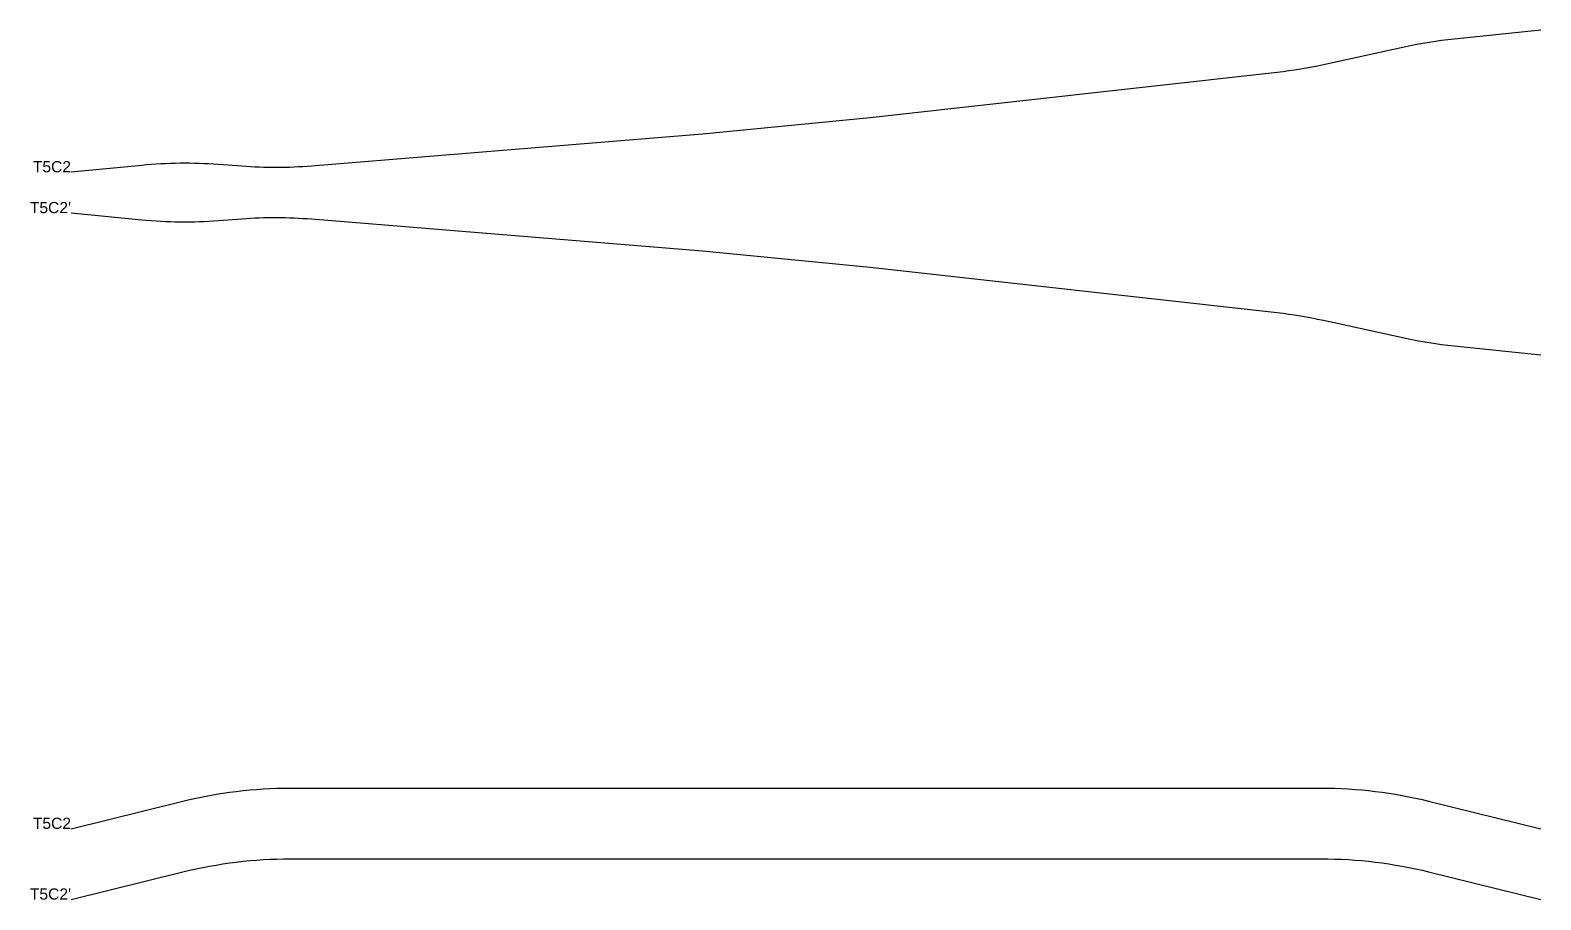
# Model space of a CAD drawing. Header units: inches. Extents: x 5.4 to 100.6, y 4.7 to 43.7.
# Drawn here: x 73.52 to 100.55, y 21.99 to 37.56 of the extents above; entities that cross this region are included whole.
import ezdxf
from ezdxf.enums import TextEntityAlignment as Align

# ---------------------------------------------------------------- set-up
doc = ezdxf.new("R2010")
doc.units = ezdxf.units.IN
doc.header["$MEASUREMENT"] = 0
for name, color, linetype in [('平面', 1, 'Continuous'), ('立面', 2, 'Continuous'), ('钢束编号', 7, 'Continuous')]:
    doc.layers.add(name, color=color, linetype=linetype)
doc.styles.get("Standard").update_dxf_attribs({"font": 'arial.ttf'})

msp = doc.modelspace()

# ---------------------------------------------------------------- linework, layer by layer
at = {"layer": '平面'}
for points in [[(100.554, 37.556), (99.004, 37.397, 0.028288), (98.111, 37.254), (96.663, 36.937, -0.026188), (95.837, 36.801), (88.551, 35.989), (85.553, 35.694), (78.557, 35.124, -0.039068), (77.309, 35.121), (76.89, 35.152, 0.042957), (75.518, 35.137), (74.252, 35.014)], [(100.554, 31.74), (99.004, 31.9, -0.028288), (98.111, 32.043), (96.663, 32.36, 0.026188), (95.837, 32.496), (88.551, 33.307), (85.553, 33.603), (78.557, 34.172, 0.039068), (77.309, 34.176), (76.89, 34.144, -0.042957), (75.518, 34.159), (74.252, 34.282)]]:
    msp.add_lwpolyline(points, format="xyb", dxfattribs=at)
at = {"layer": '立面'}
for points in [[(74.252, 23.263), (76.255, 23.759, -0.060759), (78.178, 23.993), (96.624, 23.993, -0.060759), (98.547, 23.759), (100.554, 23.262)], [(74.252, 21.997), (76.255, 22.493, -0.060759), (78.178, 22.727), (96.624, 22.727, -0.060759), (98.547, 22.493), (100.554, 21.996)]]:
    msp.add_lwpolyline(points, format="xyb", dxfattribs=at)

# ---------------------------------------------------------------- texts
at = {"layer": '钢束编号'}
for s, p in [('T5C2', (74.252, 35.014)), ("T5C2'", (74.252, 34.282)), ('T5C2', (74.252, 23.263)), ("T5C2'", (74.252, 21.997))]:
    msp.add_text(s, height=0.2, dxfattribs=at).set_placement(p, align=Align.RIGHT)

doc.saveas('drawing.dxf')
